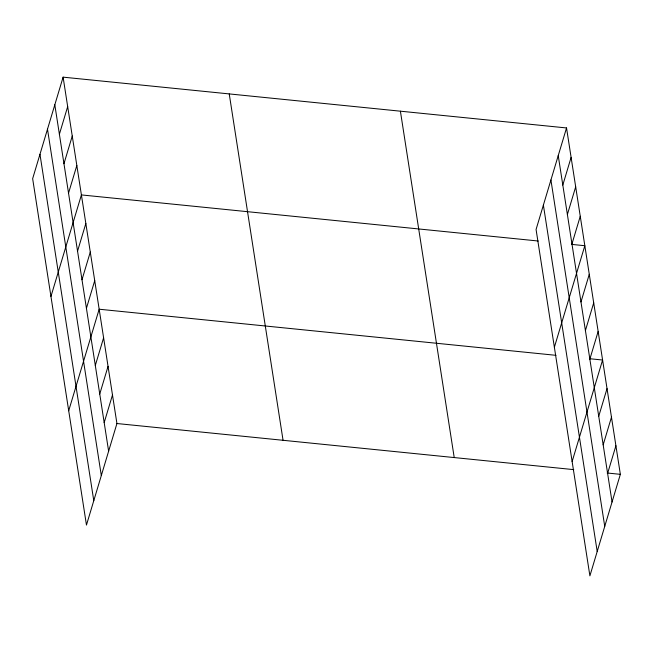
<?xml version="1.0" encoding="UTF-8"?>
<svg xmlns="http://www.w3.org/2000/svg" width="653" height="653" viewBox="0 0 653 653"><rect width="100%" height="100%" fill="white"/><g stroke="black" fill="none" stroke-linecap="round" stroke-linejoin="round"><path stroke-width="0.98" d="M63.104 77.152L32.65 178.669L86.465 525.053L116.928 423.528L63.104 77.152L566.535 127.947L620.35 474.331L589.896 575.848L536.072 229.472L566.535 127.947M59.382 134.249L67.683 106.594M63.961 163.691L72.254 136.036M68.532 193.133L76.834 165.478M50.95 296.438L81.405 194.921L538.235 241.014M77.552 251.152L85.845 223.497M81.984 279.729L90.285 252.074M86.425 308.306L94.726 280.643M68.704 410.745L99.166 309.22L555.997 355.322M95.305 365.46L103.607 337.797M99.746 394.037L108.047 366.374M104.186 422.613L112.487 394.951M562.813 185.052L571.106 157.389M567.384 214.494L575.685 186.831M571.955 243.936L580.256 216.274M554.373 347.241L584.827 245.716L571.661 244.393M580.974 301.955L589.267 274.293M585.415 330.532L593.708 302.87M589.855 359.109L598.148 331.446M572.134 461.549L602.588 360.023L589.422 358.693M598.736 416.255L607.029 388.6M603.176 444.832L611.469 417.177M607.608 473.409L615.91 445.754M116.928 423.528L573.75 469.629M607.184 473.001L620.35 474.331M558.233 155.61L612.049 501.986M550.92 179.983L604.735 526.359M543.386 205.099L597.201 551.475M400.403 111.19L454.219 457.565M229.236 93.918L283.059 440.293M54.811 104.807L108.627 451.19M47.498 129.188L101.313 475.564M39.964 154.296L93.779 500.671"/></g></svg>
